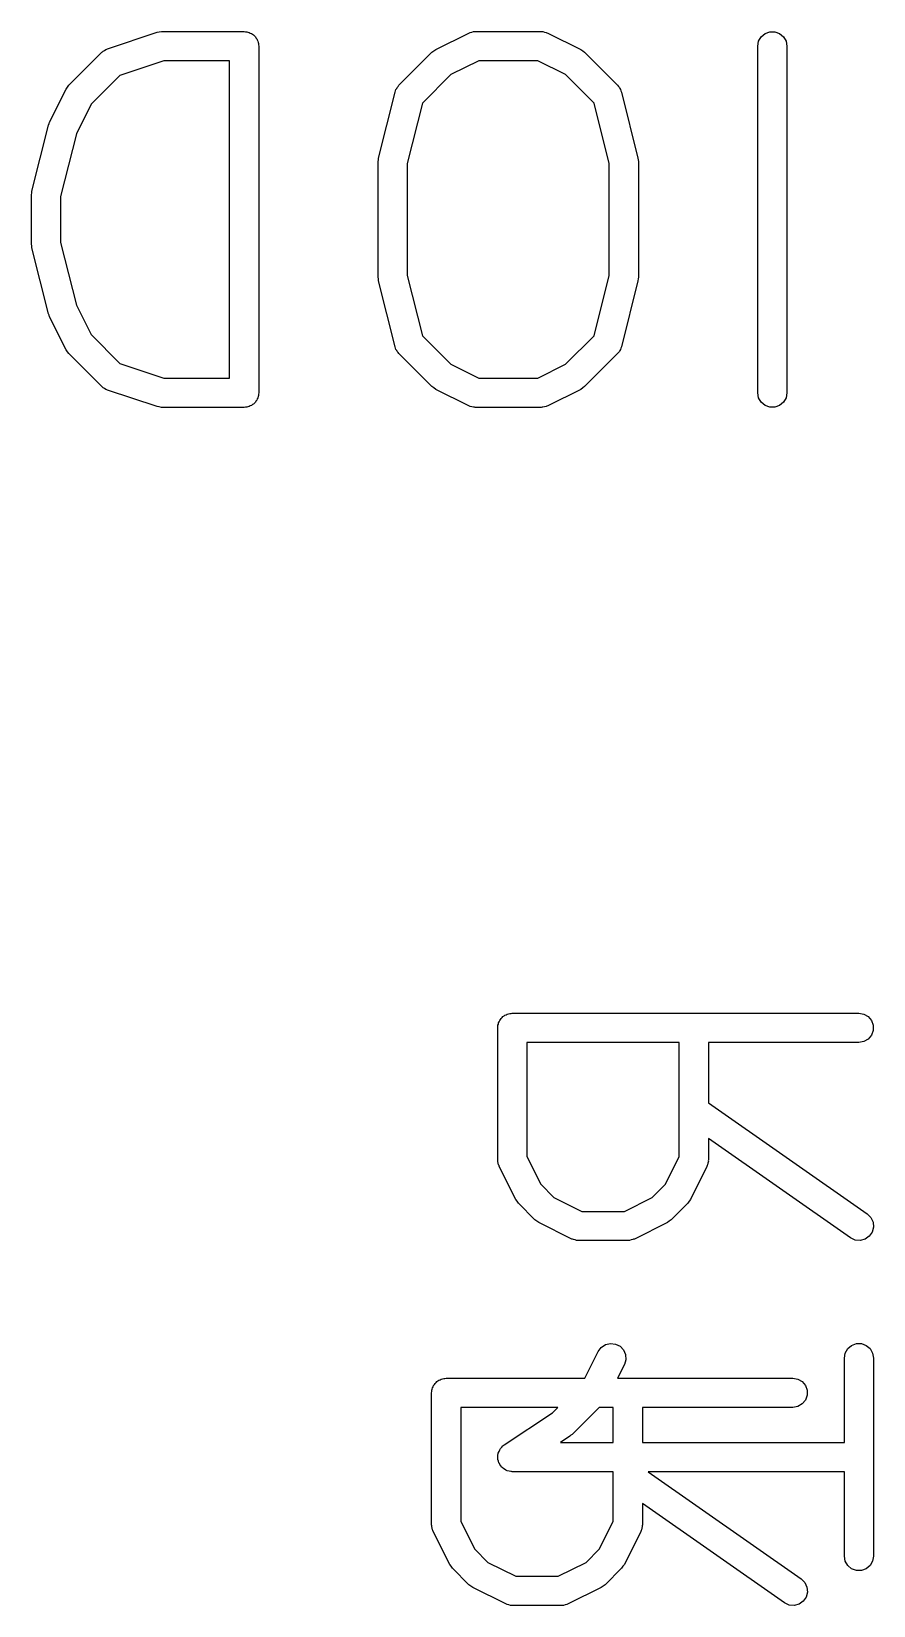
# Model space of a CAD drawing. Extents: x 1.5 to 72.3, y -91 to -17.2.
# Drawn here: x 55.43 to 58.36, y -45.16 to -39.69 of the extents above; entities that cross this region are included whole.
import ezdxf

# ---------------------------------------------------------------- set-up
doc = ezdxf.new("R2010")
doc.units = 0
doc.header["$MEASUREMENT"] = 0
doc.layers.add('BLACK', color=7, linetype='CONTINUOUS')

msp = doc.modelspace()

# ---------------------------------------------------------------- linework, layer by layer
at = {"layer": 'Black'}
for p, q in [((55.6921, -39.7453), (55.8644, -39.6879)), ((55.8644, -39.6879), (55.8725, -39.6867)), ((55.8725, -39.6867), (55.8805, -39.6852)), ((55.8805, -39.6852), (56.1678, -39.6852)), ((56.1678, -39.6852), (56.1721, -39.686)), ((56.1721, -39.686), (56.1766, -39.686)), ((56.1766, -39.686), (56.1808, -39.6875)), ((56.1808, -39.6875), (56.1851, -39.6883)), ((56.1851, -39.6883), (56.189, -39.6905)), ((56.189, -39.6905), (56.1932, -39.6921)), ((56.1932, -39.6921), (56.1966, -39.6949)), ((56.1966, -39.6949), (56.2004, -39.6971)), ((56.2004, -39.6971), (56.2033, -39.7005)), ((56.2033, -39.7005), (56.2067, -39.7034)), ((56.2067, -39.7034), (56.2089, -39.7072)), ((56.2089, -39.7072), (56.2118, -39.7106)), ((56.8345, -39.7481), (56.9494, -39.6906)), ((56.9494, -39.6906), (56.9522, -39.6898)), ((56.9522, -39.6898), (56.9547, -39.6883)), ((56.9547, -39.6883), (56.9606, -39.6873)), ((56.9606, -39.6873), (56.9663, -39.6856)), ((56.9663, -39.6856), (56.9692, -39.6858)), ((56.9692, -39.6858), (56.9721, -39.6852)), ((56.9721, -39.6852), (57.2019, -39.6852)), ((57.2019, -39.6852), (57.2048, -39.6858)), ((57.2048, -39.6858), (57.2077, -39.6856)), ((57.2077, -39.6856), (57.2134, -39.6873)), ((57.2134, -39.6873), (57.2193, -39.6883)), ((57.2193, -39.6883), (57.2218, -39.6898)), ((57.2218, -39.6898), (57.2246, -39.6906)), ((57.2246, -39.6906), (57.3395, -39.7481)), ((57.9585, -39.7187), (57.9673, -39.7034)), ((57.9673, -39.7034), (57.9808, -39.6921)), ((57.9808, -39.6921), (57.9974, -39.686)), ((57.9974, -39.686), (58.0151, -39.686)), ((58.0151, -39.686), (58.0316, -39.6921)), ((58.0316, -39.6921), (58.0452, -39.7034)), ((58.0452, -39.7034), (58.054, -39.7187)), ((55.5573, -39.8725), (55.6722, -39.7576)), ((55.6722, -39.7576), (55.6746, -39.7559)), ((55.6746, -39.7559), (55.6766, -39.7537)), ((55.6766, -39.7537), (55.6818, -39.7509)), ((55.6818, -39.7509), (55.6867, -39.7475)), ((55.6867, -39.7475), (55.6895, -39.7467)), ((55.6895, -39.7467), (55.6921, -39.7453)), ((56.2118, -39.7106), (56.2133, -39.7148)), ((56.2133, -39.7148), (56.2155, -39.7187)), ((56.2155, -39.7187), (56.2163, -39.7231)), ((56.2163, -39.7231), (56.2178, -39.7272)), ((56.2178, -39.7272), (56.2178, -39.7317)), ((56.2178, -39.7317), (56.2186, -39.736)), ((56.2186, -39.736), (56.2186, -40.9425)), ((56.7064, -39.8725), (56.8213, -39.7576)), ((56.8213, -39.7576), (56.8279, -39.7529)), ((56.8279, -39.7529), (56.8345, -39.7481)), ((57.3395, -39.7481), (57.3461, -39.7529)), ((57.3461, -39.7529), (57.3527, -39.7576)), ((57.3527, -39.7576), (57.4676, -39.8725)), ((57.9554, -39.736), (57.9585, -39.7187)), ((57.9554, -40.9425), (57.9554, -39.736)), ((58.054, -39.7187), (58.057, -39.736)), ((58.057, -39.736), (58.057, -40.9425)), ((55.8887, -39.7868), (55.7356, -39.8379)), ((56.117, -39.7868), (55.8887, -39.7868)), ((56.117, -40.8917), (56.117, -39.7868)), ((56.9841, -39.7868), (56.8873, -39.8352)), ((57.1899, -39.7868), (56.9841, -39.7868)), ((57.2867, -39.8352), (57.1899, -39.7868)), ((55.5526, -39.8792), (55.5573, -39.8725)), ((55.7356, -39.8379), (55.635, -39.9385)), ((56.7036, -39.8765), (56.7064, -39.8725)), ((56.8873, -39.8352), (56.7882, -39.9344)), ((57.3858, -39.9344), (57.2867, -39.8352)), ((57.4676, -39.8725), (57.4704, -39.8765)), ((55.4903, -40.0006), (55.5478, -39.8857)), ((55.5478, -39.8857), (55.5526, -39.8792)), ((56.6355, -40.1259), (56.693, -39.8961)), ((56.693, -39.8961), (56.695, -39.8916)), ((56.695, -39.8916), (56.6962, -39.8869)), ((56.6962, -39.8869), (56.6986, -39.8836)), ((56.6986, -39.8836), (56.7002, -39.88)), ((56.7002, -39.88), (56.7036, -39.8765)), ((57.4704, -39.8765), (57.4738, -39.88)), ((57.4738, -39.88), (57.4754, -39.8836)), ((57.4754, -39.8836), (57.4778, -39.8869)), ((57.4778, -39.8869), (57.479, -39.8916)), ((57.479, -39.8916), (57.481, -39.8961)), ((57.481, -39.8961), (57.5384, -40.1259)), ((55.635, -39.9385), (55.5837, -40.041)), ((56.7882, -39.9344), (56.7356, -40.1445)), ((57.4384, -40.1445), (57.3858, -39.9344)), ((55.4291, -40.2408), (55.4865, -40.011)), ((55.4865, -40.011), (55.4888, -40.0059)), ((55.4888, -40.0059), (55.4903, -40.0006)), ((55.5837, -40.041), (55.5291, -40.2594)), ((56.634, -40.1382), (56.6351, -40.1321)), ((56.634, -40.5404), (56.634, -40.1382)), ((56.6351, -40.1321), (56.6355, -40.1259)), ((56.7356, -40.1445), (56.7356, -40.5341)), ((57.4384, -40.5341), (57.4384, -40.1445)), ((57.5384, -40.1259), (57.5389, -40.1321)), ((57.5389, -40.1321), (57.54, -40.1382)), ((57.54, -40.1382), (57.54, -40.5404)), ((55.4275, -40.2531), (55.4286, -40.247)), ((55.4275, -40.4255), (55.4275, -40.2531)), ((55.4286, -40.247), (55.4291, -40.2408)), ((55.5291, -40.2594), (55.5291, -40.4192)), ((55.5291, -40.4192), (55.5837, -40.6376)), ((55.4286, -40.4316), (55.4275, -40.4255)), ((55.4291, -40.4378), (55.4286, -40.4316)), ((55.4865, -40.6676), (55.4291, -40.4378)), ((56.6351, -40.5465), (56.634, -40.5404)), ((56.6355, -40.5527), (56.6351, -40.5465)), ((56.693, -40.7825), (56.6355, -40.5527)), ((56.7356, -40.5341), (56.7882, -40.7442)), ((57.3858, -40.7442), (57.4384, -40.5341)), ((57.5384, -40.5527), (57.481, -40.7825)), ((57.5389, -40.5465), (57.5384, -40.5527)), ((57.54, -40.5404), (57.5389, -40.5465)), ((55.5837, -40.6376), (55.635, -40.7401)), ((55.4888, -40.6727), (55.4865, -40.6676)), ((55.4903, -40.678), (55.4888, -40.6727)), ((55.5478, -40.7929), (55.4903, -40.678)), ((55.635, -40.7401), (55.7356, -40.8407)), ((56.7882, -40.7442), (56.8873, -40.8433)), ((57.2867, -40.8433), (57.3858, -40.7442)), ((55.5527, -40.7995), (55.5478, -40.7929)), ((55.5573, -40.8061), (55.5527, -40.7995)), ((56.695, -40.787), (56.693, -40.7825)), ((56.6962, -40.7917), (56.695, -40.787)), ((56.6986, -40.795), (56.6962, -40.7917)), ((56.7002, -40.7986), (56.6986, -40.795)), ((56.7036, -40.8021), (56.7002, -40.7986)), ((56.7064, -40.8061), (56.7036, -40.8021)), ((57.4704, -40.8021), (57.4676, -40.8061)), ((57.4738, -40.7986), (57.4704, -40.8021)), ((57.4754, -40.795), (57.4738, -40.7986)), ((57.4778, -40.7917), (57.4754, -40.795)), ((57.479, -40.787), (57.4778, -40.7917)), ((57.481, -40.7825), (57.479, -40.787)), ((55.6722, -40.921), (55.5573, -40.8061)), ((55.7356, -40.8407), (55.8887, -40.8917)), ((56.8213, -40.921), (56.7064, -40.8061)), ((56.8873, -40.8433), (56.9841, -40.8917)), ((57.1899, -40.8917), (57.2867, -40.8433)), ((57.4676, -40.8061), (57.3527, -40.921)), ((55.8887, -40.8917), (56.117, -40.8917)), ((56.9841, -40.8917), (57.1899, -40.8917)), ((55.6746, -40.9227), (55.6722, -40.921)), ((55.6766, -40.9249), (55.6746, -40.9227)), ((55.6818, -40.9277), (55.6766, -40.9249)), ((55.6867, -40.9311), (55.6818, -40.9277)), ((55.6895, -40.9319), (55.6867, -40.9311)), ((55.6921, -40.9333), (55.6895, -40.9319)), ((55.8644, -40.9907), (55.6921, -40.9333)), ((56.2118, -40.9679), (56.2089, -40.9714)), ((56.2133, -40.9638), (56.2118, -40.9679)), ((56.2155, -40.9599), (56.2133, -40.9638)), ((56.2163, -40.9555), (56.2155, -40.9599)), ((56.2178, -40.9514), (56.2163, -40.9555)), ((56.2186, -40.9425), (56.2178, -40.9469)), ((56.2178, -40.9469), (56.2178, -40.9514)), ((56.8279, -40.9257), (56.8213, -40.921)), ((56.8345, -40.9305), (56.8279, -40.9257)), ((56.9494, -40.988), (56.8345, -40.9305)), ((57.3395, -40.9305), (57.2246, -40.988)), ((57.3461, -40.9257), (57.3395, -40.9305)), ((57.3527, -40.921), (57.3461, -40.9257)), ((57.9585, -40.9599), (57.9554, -40.9425)), ((57.9673, -40.9752), (57.9585, -40.9599)), ((58.054, -40.9599), (58.0452, -40.9752)), ((58.057, -40.9425), (58.054, -40.9599)), ((55.8725, -40.9919), (55.8644, -40.9907)), ((55.8805, -40.9933), (55.8725, -40.9919)), ((56.1678, -40.9933), (55.8805, -40.9933)), ((56.1721, -40.9926), (56.1678, -40.9933)), ((56.1766, -40.9926), (56.1721, -40.9926)), ((56.1808, -40.9911), (56.1766, -40.9926)), ((56.1851, -40.9903), (56.1808, -40.9911)), ((56.189, -40.9881), (56.1851, -40.9903)), ((56.1932, -40.9865), (56.189, -40.9881)), ((56.1966, -40.9837), (56.1932, -40.9865)), ((56.2004, -40.9815), (56.1966, -40.9837)), ((56.2033, -40.9781), (56.2004, -40.9815)), ((56.2067, -40.9752), (56.2033, -40.9781)), ((56.2089, -40.9714), (56.2067, -40.9752)), ((56.9522, -40.9888), (56.9494, -40.988)), ((56.9547, -40.9903), (56.9522, -40.9888)), ((56.9606, -40.9913), (56.9547, -40.9903)), ((56.9663, -40.993), (56.9606, -40.9913)), ((56.9692, -40.9928), (56.9663, -40.993)), ((56.9721, -40.9933), (56.9692, -40.9928)), ((57.2019, -40.9933), (56.9721, -40.9933)), ((57.2048, -40.9928), (57.2019, -40.9933)), ((57.2077, -40.993), (57.2048, -40.9928)), ((57.2134, -40.9913), (57.2077, -40.993)), ((57.2193, -40.9903), (57.2134, -40.9913)), ((57.2218, -40.9888), (57.2193, -40.9903)), ((57.2246, -40.988), (57.2218, -40.9888)), ((57.9808, -40.9865), (57.9673, -40.9752)), ((57.9974, -40.9926), (57.9808, -40.9865)), ((58.0151, -40.9926), (57.9974, -40.9926)), ((58.0316, -40.9865), (58.0151, -40.9926)), ((58.0452, -40.9752), (58.0316, -40.9865)), ((57.0798, -43.1067), (57.0837, -43.1045)), ((57.0837, -43.1045), (57.0881, -43.1038)), ((57.0881, -43.1038), (57.0922, -43.1022)), ((57.0922, -43.1022), (57.0967, -43.1022)), ((57.0967, -43.1022), (57.101, -43.1015)), ((57.101, -43.1015), (58.3075, -43.1015)), ((58.3075, -43.1015), (58.3249, -43.1045)), ((58.3249, -43.1045), (58.3402, -43.1133)), ((57.0502, -43.1523), (57.051, -43.1479)), ((57.0502, -43.6119), (57.0502, -43.1523)), ((57.051, -43.1434), (57.0525, -43.1393)), ((57.051, -43.1479), (57.051, -43.1434)), ((57.0525, -43.1393), (57.0533, -43.1349)), ((57.0533, -43.1349), (57.0555, -43.131)), ((57.0555, -43.131), (57.0571, -43.1269)), ((57.0571, -43.1269), (57.0599, -43.1235)), ((57.0599, -43.1235), (57.0621, -43.1196)), ((57.0621, -43.1196), (57.0655, -43.1168)), ((57.0655, -43.1168), (57.0684, -43.1133)), ((57.0684, -43.1133), (57.0722, -43.1111)), ((57.0722, -43.1111), (57.0756, -43.1083)), ((57.0756, -43.1083), (57.0798, -43.1067)), ((58.3402, -43.1133), (58.3515, -43.1269)), ((58.3515, -43.1269), (58.3576, -43.1434)), ((58.3576, -43.1611), (58.3515, -43.1777)), ((58.3576, -43.1434), (58.3576, -43.1611)), ((57.1518, -43.2031), (57.1518, -43.5999)), ((57.6822, -43.2031), (57.1518, -43.2031)), ((57.6822, -43.5999), (57.6822, -43.2031)), ((58.3075, -43.2031), (57.7838, -43.2031)), ((57.7838, -43.2031), (57.7838, -43.4131)), ((58.3249, -43.2), (58.3075, -43.2031)), ((58.3402, -43.1912), (58.3249, -43.2)), ((58.3515, -43.1777), (58.3402, -43.1912)), ((57.7838, -43.4131), (58.3367, -43.8001)), ((58.2784, -43.8833), (57.7838, -43.5371)), ((57.7838, -43.5371), (57.7838, -43.6119)), ((57.0508, -43.6148), (57.0502, -43.6119)), ((57.0506, -43.6177), (57.0508, -43.6148)), ((57.0523, -43.6234), (57.0506, -43.6177)), ((57.0533, -43.6293), (57.0523, -43.6234)), ((57.0548, -43.6318), (57.0533, -43.6293)), ((57.0556, -43.6346), (57.0548, -43.6318)), ((57.1131, -43.7495), (57.0556, -43.6346)), ((57.1518, -43.5999), (57.2003, -43.6967)), ((57.6338, -43.6967), (57.6822, -43.5999)), ((57.7785, -43.6346), (57.721, -43.7495)), ((57.7793, -43.6318), (57.7785, -43.6346)), ((57.7808, -43.6293), (57.7793, -43.6318)), ((57.7818, -43.6234), (57.7808, -43.6293)), ((57.7835, -43.6177), (57.7818, -43.6234)), ((57.7838, -43.6119), (57.7833, -43.6148)), ((57.7833, -43.6148), (57.7835, -43.6177)), ((57.2003, -43.6967), (57.246, -43.7425)), ((57.588, -43.7425), (57.6338, -43.6967)), ((57.1179, -43.756), (57.1131, -43.7495)), ((57.1226, -43.7627), (57.1179, -43.756)), ((57.18, -43.8202), (57.1226, -43.7627)), ((57.246, -43.7425), (57.3428, -43.7909)), ((57.4912, -43.7909), (57.588, -43.7425)), ((57.7115, -43.7627), (57.654, -43.8202)), ((57.7162, -43.756), (57.7115, -43.7627)), ((57.721, -43.7495), (57.7162, -43.756)), ((57.3428, -43.7909), (57.4912, -43.7909)), ((58.3367, -43.8001), (58.3492, -43.8125)), ((58.3492, -43.8125), (58.3566, -43.8285)), ((57.1867, -43.8248), (57.18, -43.8202)), ((57.1932, -43.8297), (57.1867, -43.8248)), ((57.3081, -43.8871), (57.1932, -43.8297)), ((57.6408, -43.8297), (57.5259, -43.8871)), ((57.6474, -43.8248), (57.6408, -43.8297)), ((57.654, -43.8202), (57.6474, -43.8248)), ((58.3536, -43.8632), (58.3435, -43.8776)), ((58.3582, -43.8461), (58.3536, -43.8632)), ((58.3566, -43.8285), (58.3582, -43.8461)), ((57.3109, -43.888), (57.3081, -43.8871)), ((57.3135, -43.8894), (57.3109, -43.888)), ((57.3193, -43.8905), (57.3135, -43.8894)), ((57.325, -43.8922), (57.3193, -43.8905)), ((57.328, -43.892), (57.325, -43.8922)), ((57.3309, -43.8925), (57.328, -43.892)), ((57.5032, -43.8925), (57.3309, -43.8925)), ((57.5061, -43.892), (57.5032, -43.8925)), ((57.509, -43.8922), (57.5061, -43.892)), ((57.5147, -43.8905), (57.509, -43.8922)), ((57.5206, -43.8894), (57.5147, -43.8905)), ((57.5231, -43.888), (57.5206, -43.8894)), ((57.5259, -43.8871), (57.5231, -43.888)), ((58.2944, -43.8908), (58.2784, -43.8833)), ((58.312, -43.8923), (58.2944, -43.8908)), ((58.329, -43.8877), (58.312, -43.8923)), ((58.3435, -43.8776), (58.329, -43.8877)), ((57.4108, -44.2644), (57.4256, -44.2547)), ((57.4256, -44.2547), (57.4427, -44.2506)), ((57.4427, -44.2506), (57.4602, -44.2526)), ((57.4602, -44.2526), (57.476, -44.2605)), ((58.2821, -44.2573), (58.2987, -44.2513)), ((58.2987, -44.2513), (58.3164, -44.2513)), ((58.3164, -44.2513), (58.3329, -44.2573)), ((57.3539, -44.3715), (57.4003, -44.2786)), ((57.4003, -44.2786), (57.4108, -44.2644)), ((57.476, -44.2605), (57.4882, -44.2733)), ((57.4882, -44.2733), (57.4952, -44.2895)), ((57.4962, -44.3071), (57.4912, -44.324)), ((57.4952, -44.2895), (57.4962, -44.3071)), ((58.2567, -44.3013), (58.2598, -44.2839)), ((58.2567, -44.5952), (58.2567, -44.3013)), ((58.2598, -44.2839), (58.2686, -44.2687)), ((58.2686, -44.2687), (58.2821, -44.2573)), ((58.3329, -44.2573), (58.3465, -44.2687)), ((58.3465, -44.2687), (58.3553, -44.2839)), ((58.3553, -44.2839), (58.3583, -44.3013)), ((58.3583, -44.3013), (58.3583, -44.9907)), ((57.4912, -44.324), (57.4675, -44.3715)), ((56.8202, -44.4223), (56.821, -44.4179)), ((56.821, -44.4134), (56.8225, -44.4093)), ((56.821, -44.4179), (56.821, -44.4134)), ((56.8225, -44.4093), (56.8233, -44.4049)), ((56.8233, -44.4049), (56.8255, -44.401)), ((56.8255, -44.401), (56.8271, -44.3969)), ((56.8271, -44.3969), (56.8299, -44.3935)), ((56.8299, -44.3935), (56.8321, -44.3896)), ((56.8321, -44.3896), (56.8355, -44.3868)), ((56.8355, -44.3868), (56.8384, -44.3833)), ((56.8384, -44.3833), (56.8422, -44.3811)), ((56.8422, -44.3811), (56.8456, -44.3783)), ((56.8456, -44.3783), (56.8498, -44.3767)), ((56.8498, -44.3767), (56.8537, -44.3745)), ((56.8537, -44.3745), (56.8581, -44.3738)), ((56.8581, -44.3738), (56.8622, -44.3722)), ((56.8622, -44.3722), (56.8667, -44.3722)), ((56.8667, -44.3722), (56.871, -44.3715)), ((56.871, -44.3715), (57.3539, -44.3715)), ((57.4675, -44.3715), (58.0775, -44.3715)), ((58.0775, -44.3715), (58.0949, -44.3745)), ((58.0949, -44.3745), (58.1102, -44.3833)), ((58.1102, -44.3833), (58.1215, -44.3969)), ((58.1215, -44.3969), (58.1276, -44.4134)), ((58.1276, -44.4134), (58.1276, -44.4311)), ((56.8202, -44.8819), (56.8202, -44.4223)), ((56.9218, -44.4731), (56.9218, -44.8699)), ((57.2596, -44.4731), (56.9218, -44.4731)), ((57.241, -44.4916), (57.2596, -44.4731)), ((57.4033, -44.4731), (57.3093, -44.567)), ((57.4522, -44.4731), (57.4033, -44.4731)), ((57.4522, -44.5952), (57.4522, -44.4731)), ((58.0775, -44.4731), (57.5538, -44.4731)), ((57.5538, -44.4731), (57.5538, -44.5952)), ((58.0949, -44.47), (58.0775, -44.4731)), ((58.1102, -44.4612), (58.0949, -44.47)), ((58.1215, -44.4477), (58.1102, -44.4612)), ((58.1276, -44.4311), (58.1215, -44.4477)), ((57.0729, -44.6038), (57.241, -44.4916)), ((57.3016, -44.5734), (57.2688, -44.5952)), ((57.3052, -44.5699), (57.3016, -44.5734)), ((57.3093, -44.567), (57.3052, -44.5699)), ((57.051, -44.6372), (57.052, -44.6346)), ((57.051, -44.6433), (57.051, -44.6372)), ((57.052, -44.6346), (57.0523, -44.6318)), ((57.0523, -44.6318), (57.055, -44.6263)), ((57.055, -44.6263), (57.0571, -44.6206)), ((57.0571, -44.6206), (57.0589, -44.6185)), ((57.0589, -44.6185), (57.0601, -44.6159)), ((57.0601, -44.6159), (57.0645, -44.6118)), ((57.0645, -44.6118), (57.0684, -44.6071)), ((57.0684, -44.6071), (57.0708, -44.6057)), ((57.0708, -44.6057), (57.0729, -44.6038)), ((57.2688, -44.5952), (57.4522, -44.5952)), ((57.5538, -44.5952), (58.2567, -44.5952)), ((57.0504, -44.6493), (57.051, -44.6433)), ((57.051, -44.652), (57.0504, -44.6493)), ((57.051, -44.6548), (57.051, -44.652)), ((57.0531, -44.6605), (57.051, -44.6548)), ((57.0545, -44.6664), (57.0531, -44.6605)), ((57.0561, -44.6688), (57.0545, -44.6664)), ((57.0571, -44.6714), (57.0561, -44.6688)), ((57.061, -44.6761), (57.0571, -44.6714)), ((57.0643, -44.6811), (57.061, -44.6761)), ((57.0666, -44.6828), (57.0643, -44.6811)), ((57.0684, -44.6849), (57.0666, -44.6828)), ((57.0736, -44.688), (57.0684, -44.6849)), ((57.0785, -44.6916), (57.0736, -44.688)), ((57.0812, -44.6924), (57.0785, -44.6916)), ((57.0837, -44.6938), (57.0812, -44.6924)), ((57.0896, -44.6948), (57.0837, -44.6938)), ((57.0955, -44.6965), (57.0896, -44.6948)), ((57.0983, -44.6963), (57.0955, -44.6965)), ((57.101, -44.6968), (57.0983, -44.6963)), ((57.4522, -44.6968), (57.101, -44.6968)), ((57.4522, -44.8699), (57.4522, -44.6968)), ((58.2567, -44.6968), (57.5735, -44.6968)), ((57.5735, -44.6968), (58.1067, -45.0701)), ((58.2567, -44.9907), (58.2567, -44.6968)), ((58.0484, -45.1533), (57.5538, -44.8071)), ((57.5538, -44.8071), (57.5538, -44.8819)), ((56.8208, -44.8848), (56.8202, -44.8819)), ((56.8206, -44.8877), (56.8208, -44.8848)), ((56.8223, -44.8934), (56.8206, -44.8877)), ((56.8233, -44.8993), (56.8223, -44.8934)), ((56.8248, -44.9018), (56.8233, -44.8993)), ((56.8256, -44.9046), (56.8248, -44.9018)), ((56.8831, -45.0195), (56.8256, -44.9046)), ((56.9218, -44.8699), (56.9703, -44.9667)), ((57.4038, -44.9667), (57.4522, -44.8699)), ((57.5485, -44.9046), (57.491, -45.0195)), ((57.5493, -44.9018), (57.5485, -44.9046)), ((57.5508, -44.8993), (57.5493, -44.9018)), ((57.5518, -44.8934), (57.5508, -44.8993)), ((57.5535, -44.8877), (57.5518, -44.8934)), ((57.5538, -44.8819), (57.5533, -44.8848)), ((57.5533, -44.8848), (57.5535, -44.8877)), ((56.9703, -44.9667), (57.016, -45.0125)), ((57.358, -45.0125), (57.4038, -44.9667)), ((56.8879, -45.026), (56.8831, -45.0195)), ((57.016, -45.0125), (57.1128, -45.0609)), ((57.2612, -45.0609), (57.358, -45.0125)), ((57.491, -45.0195), (57.4862, -45.026)), ((58.2598, -45.0081), (58.2567, -44.9907)), ((58.2686, -45.0234), (58.2598, -45.0081)), ((58.2821, -45.0347), (58.2686, -45.0234)), ((58.3465, -45.0234), (58.3329, -45.0347)), ((58.3553, -45.0081), (58.3465, -45.0234)), ((58.3583, -44.9907), (58.3553, -45.0081)), ((56.8926, -45.0327), (56.8879, -45.026)), ((56.95, -45.0902), (56.8926, -45.0327)), ((57.1128, -45.0609), (57.2612, -45.0609)), ((57.4815, -45.0327), (57.424, -45.0902)), ((57.4862, -45.026), (57.4815, -45.0327)), ((58.1067, -45.0701), (58.1192, -45.0825)), ((58.2987, -45.0408), (58.2821, -45.0347)), ((58.3164, -45.0408), (58.2987, -45.0408)), ((58.3329, -45.0347), (58.3164, -45.0408)), ((56.9567, -45.0948), (56.95, -45.0902)), ((56.9632, -45.0997), (56.9567, -45.0948)), ((57.0781, -45.1571), (56.9632, -45.0997)), ((57.4108, -45.0997), (57.2959, -45.1571)), ((57.4174, -45.0948), (57.4108, -45.0997)), ((57.424, -45.0902), (57.4174, -45.0948)), ((58.1192, -45.0825), (58.1266, -45.0985)), ((58.1282, -45.1161), (58.1236, -45.1332)), ((58.1266, -45.0985), (58.1282, -45.1161)), ((57.0809, -45.158), (57.0781, -45.1571)), ((57.0835, -45.1594), (57.0809, -45.158)), ((57.0893, -45.1605), (57.0835, -45.1594)), ((57.095, -45.1622), (57.0893, -45.1605)), ((57.098, -45.162), (57.095, -45.1622)), ((57.1009, -45.1625), (57.098, -45.162)), ((57.2732, -45.1625), (57.1009, -45.1625)), ((57.2761, -45.162), (57.2732, -45.1625)), ((57.279, -45.1622), (57.2761, -45.162)), ((57.2847, -45.1605), (57.279, -45.1622)), ((57.2906, -45.1594), (57.2847, -45.1605)), ((57.2931, -45.158), (57.2906, -45.1594)), ((57.2959, -45.1571), (57.2931, -45.158)), ((58.0644, -45.1608), (58.0484, -45.1533)), ((58.082, -45.1623), (58.0644, -45.1608)), ((58.099, -45.1577), (58.082, -45.1623)), ((58.1135, -45.1476), (58.099, -45.1577)), ((58.1236, -45.1332), (58.1135, -45.1476))]:
    msp.add_line(p, q, dxfattribs=at)

doc.saveas('drawing.dxf')
